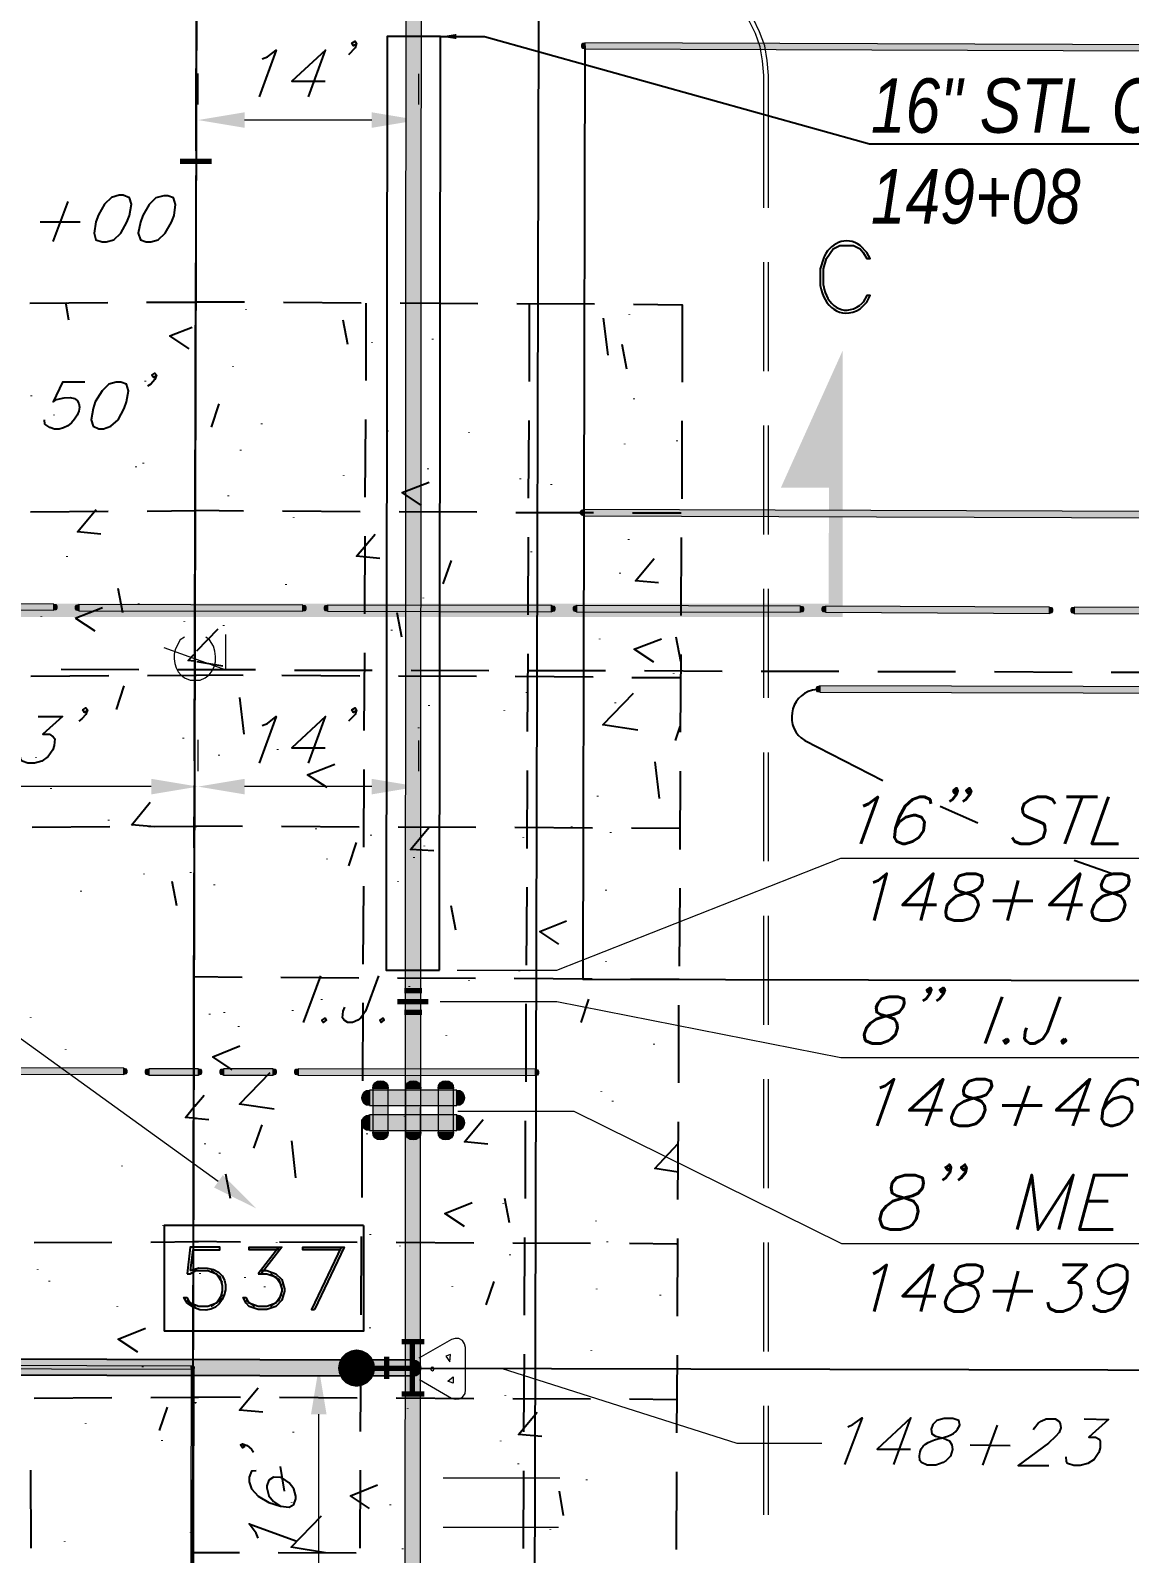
# Model space of a CAD drawing. Header units: feet. Extents: x 25 to 852, y 24 to 570.
# Drawn here: x 244.5 to 315.2, y 263.9 to 361.8 of the extents above; entities that cross this region are included whole.
import ezdxf
from ezdxf import colors
from ezdxf.entities.mleader import LeaderData, LeaderLine
from ezdxf.math import Vec2, Vec3

# ---------------------------------------------------------------- set-up
doc = ezdxf.new("R2010")
doc.units = ezdxf.units.FT
doc.header["$MEASUREMENT"] = 0
doc.layers.add('PDF_Geometry', color=7, linetype='Continuous')
doc.layers.add('PDF_Solid Fills', color=7, linetype='Continuous')
doc.styles.get("Standard").update_dxf_attribs({"font": 'simplex.shx'})

msp = doc.modelspace()

# ---------------------------------------------------------------- hatches: boundary and pattern name
at = {"transparency": 33554559}
msp.add_hatch(color=5, dxfattribs=at).paths.add_polyline_path([(269.067, 212.333), (269.567, 212.333), (269.667, 372.833), (268.667, 372.833), (268.567, 212.333)])
h = msp.add_hatch(color=6)
h.dxf.hatch_style = 1
h.paths.add_polyline_path([(102.067, 275.667), (269.1, 275.3), (269.1, 276.3), (102.067, 276.667)])
h = msp.add_hatch(color=6)
h.dxf.hatch_style = 1
h.paths.add_polyline_path([(269.1, 276.3), (269.3, 276.267), (269.467, 276.167), (269.567, 276), (269.6, 275.8), (269.567, 275.6), (269.467, 275.433), (269.3, 275.333), (269.1, 275.3), (269.1, 275.8)])
at = {"layer": 'PDF_Solid Fills', "transparency": 33554559}
for color, points in [(256, [(280.167, 360.567), (280.033, 360.6), (279.967, 360.7), (279.967, 360.833), (280.033, 360.933), (280.167, 360.967), (280.167, 360.767)]), (256, [(280.1, 330.567), (279.967, 330.6), (279.9, 330.7), (279.9, 330.833), (279.967, 330.933), (280.1, 330.967), (280.1, 330.767)]), (256, [(231.633, 324.733), (231.633, 324.533), (246.033, 324.5), (246.033, 324.9), (231.633, 324.933)]), (256, [(246.033, 324.9), (246.167, 324.867), (246.233, 324.767), (246.233, 324.633), (246.167, 324.533), (246.033, 324.5), (246.033, 324.7)]), (256, [(247.633, 324.467), (247.5, 324.5), (247.433, 324.6), (247.433, 324.733), (247.5, 324.833), (247.633, 324.867), (247.633, 324.667)]), (256, [(247.633, 324.667), (247.633, 324.467), (262.033, 324.433), (262.033, 324.833), (247.633, 324.867)]), (256, [(262.033, 324.833), (262.167, 324.8), (262.233, 324.7), (262.233, 324.567), (262.167, 324.467), (262.033, 324.433), (262.033, 324.633)]), (256, [(263.633, 324.433), (263.5, 324.467), (263.433, 324.567), (263.433, 324.7), (263.5, 324.8), (263.633, 324.833), (263.633, 324.633)]), (256, [(263.633, 324.633), (263.633, 324.433), (278.033, 324.4), (278.033, 324.8), (263.633, 324.833)]), (256, [(278.033, 324.8), (278.167, 324.767), (278.233, 324.667), (278.233, 324.533), (278.167, 324.433), (278.033, 324.4), (278.033, 324.6)]), (256, [(279.633, 324.4), (279.5, 324.433), (279.433, 324.533), (279.433, 324.667), (279.5, 324.767), (279.633, 324.8), (279.633, 324.6)]), (256, [(279.633, 324.6), (279.633, 324.4), (294.033, 324.367), (294.033, 324.767), (279.633, 324.8)]), (256, [(294.033, 324.767), (294.167, 324.733), (294.233, 324.633), (294.233, 324.5), (294.167, 324.4), (294.033, 324.367), (294.033, 324.567)]), (256, [(295.633, 324.367), (295.5, 324.4), (295.433, 324.5), (295.433, 324.633), (295.5, 324.733), (295.633, 324.767), (295.633, 324.567)]), (256, [(295.633, 324.567), (295.633, 324.367), (310.033, 324.3), (310.033, 324.7), (295.633, 324.767)]), (256, [(310.033, 324.7), (310.167, 324.667), (310.233, 324.567), (310.233, 324.433), (310.167, 324.333), (310.033, 324.3), (310.033, 324.5)]), (256, [(311.633, 324.3), (311.5, 324.333), (311.433, 324.433), (311.433, 324.567), (311.5, 324.667), (311.633, 324.7), (311.633, 324.5)]), (256, [(311.633, 324.5), (311.633, 324.3), (326.033, 324.267), (326.033, 324.667), (311.633, 324.7)]), (256, [(295.267, 319.233), (295.133, 319.267), (295.067, 319.367), (295.067, 319.5), (295.133, 319.6), (295.267, 319.633), (295.267, 319.433)]), (256, [(222.533, 294.9), (222.533, 294.7), (250.533, 294.667), (250.533, 295.067), (222.533, 295.1)]), (256, [(250.533, 295.067), (250.667, 295.033), (250.733, 294.933), (250.733, 294.8), (250.667, 294.7), (250.533, 294.667), (250.533, 294.867)]), (256, [(252.133, 294.633), (252, 294.667), (251.933, 294.767), (251.933, 294.9), (252, 295), (252.133, 295.033), (252.133, 294.833)]), (256, [(252.133, 294.833), (252.133, 294.633), (255.333, 294.633), (255.333, 295.033), (252.133, 295.033)]), (256, [(255.333, 295.033), (255.467, 295), (255.533, 294.9), (255.533, 294.767), (255.467, 294.667), (255.333, 294.633), (255.333, 294.833)]), (256, [(256.933, 294.633), (256.8, 294.667), (256.733, 294.767), (256.733, 294.9), (256.8, 295), (256.933, 295.033), (256.933, 294.833)]), (256, [(256.933, 294.833), (256.933, 294.633), (260.133, 294.633), (260.133, 295.033), (256.933, 295.033)]), (256, [(260.133, 295.033), (260.267, 295), (260.333, 294.9), (260.333, 294.767), (260.267, 294.667), (260.133, 294.633), (260.133, 294.833)]), (256, [(261.733, 294.633), (261.6, 294.667), (261.533, 294.767), (261.533, 294.9), (261.6, 295), (261.733, 295.033), (261.733, 294.833)]), (256, [(261.733, 294.833), (261.733, 294.633), (277, 294.6), (277, 295), (261.733, 295.033)]), (256, [(277, 295), (277.133, 294.967), (277.2, 294.867), (277.2, 294.733), (277.133, 294.633), (277, 294.6), (277, 294.8)]), (5, [(266.333, 292.667), (266.133, 292.7), (265.967, 292.8), (265.867, 292.967), (265.833, 293.167), (265.867, 293.367), (265.967, 293.533), (266.133, 293.633), (266.333, 293.667), (266.333, 293.167)]), (5, [(271.933, 293.167), (271.933, 293.667), (266.333, 293.667), (266.333, 292.667), (271.933, 292.667)]), (5, [(266.533, 293.767), (266.567, 293.967), (266.667, 294.133), (266.833, 294.233), (267.033, 294.267), (267.233, 294.233), (267.4, 294.133), (267.5, 293.967), (267.533, 293.767), (267.033, 293.767)]), (5, [(267.033, 290.967), (267.533, 290.967), (267.533, 293.767), (266.533, 293.767), (266.533, 290.967)]), (5, [(268.633, 293.767), (268.667, 293.967), (268.767, 294.133), (268.933, 294.233), (269.133, 294.267), (269.333, 294.233), (269.5, 294.133), (269.6, 293.967), (269.633, 293.767), (269.133, 293.767)]), (5, [(269.133, 290.967), (269.633, 290.967), (269.633, 293.767), (268.633, 293.767), (268.633, 290.967)]), (5, [(270.733, 293.767), (270.767, 293.967), (270.867, 294.133), (271.033, 294.233), (271.233, 294.267), (271.433, 294.233), (271.6, 294.133), (271.7, 293.967), (271.733, 293.767), (271.233, 293.767)]), (5, [(271.233, 290.967), (271.733, 290.967), (271.733, 293.767), (270.733, 293.767), (270.733, 290.967)]), (5, [(271.933, 293.667), (272.133, 293.633), (272.3, 293.533), (272.4, 293.367), (272.433, 293.167), (272.4, 292.967), (272.3, 292.8), (272.133, 292.7), (271.933, 292.667), (271.933, 293.167)]), (5, [(266.333, 291.067), (266.133, 291.1), (265.967, 291.2), (265.867, 291.367), (265.833, 291.567), (265.867, 291.767), (265.967, 291.933), (266.133, 292.033), (266.333, 292.067), (266.333, 291.567)]), (5, [(271.933, 291.567), (271.933, 292.067), (266.333, 292.067), (266.333, 291.067), (271.933, 291.067)]), (5, [(271.933, 292.067), (272.133, 292.033), (272.3, 291.933), (272.4, 291.767), (272.433, 291.567), (272.4, 291.367), (272.3, 291.2), (272.133, 291.1), (271.933, 291.067), (271.933, 291.567)]), (5, [(267.533, 290.967), (267.5, 290.767), (267.4, 290.6), (267.233, 290.5), (267.033, 290.467), (266.833, 290.5), (266.667, 290.6), (266.567, 290.767), (266.533, 290.967), (267.033, 290.967)]), (5, [(269.633, 290.967), (269.6, 290.767), (269.5, 290.6), (269.333, 290.5), (269.133, 290.467), (268.933, 290.5), (268.767, 290.6), (268.667, 290.767), (268.633, 290.967), (269.133, 290.967)]), (5, [(271.733, 290.967), (271.7, 290.767), (271.6, 290.6), (271.433, 290.5), (271.233, 290.467), (271.033, 290.5), (270.867, 290.6), (270.767, 290.767), (270.733, 290.967), (271.233, 290.967)]), (256, [(254.967, 275.833), (254.967, 275.933), (227.667, 276), (227.667, 275.8), (254.967, 275.733)]), (5, [(254.9, 245.6), (255, 245.6), (255.067, 275.833), (254.867, 275.833), (254.8, 245.6)]), (256, [(254.867, 275.833), (254.933, 275.933), (255.033, 275.933), (255.067, 275.833), (254.967, 275.833)]), (256, [(254.967, 275.733), (254.867, 275.8), (254.867, 275.9), (254.967, 275.933), (254.967, 275.833)]), (256, [(254.967, 275.933), (255.067, 275.867), (255.067, 275.767), (254.967, 275.733), (254.967, 275.833)])]:
    msp.add_hatch(color=color, dxfattribs=at).paths.add_polyline_path(points)

# ---------------------------------------------------------------- linework, layer by layer
at = {"color": 4, "flags": 128}
msp.add_lwpolyline([(255.423, 448.141), (254.6, 130.867)], dxfattribs=at)
at = {"color": 1, "flags": 128}
msp.add_lwpolyline([(277.4, 446.833), (276.633, 142.3)], dxfattribs=at)
at = {"color": 5, "lineweight": 0}
msp.add_lwpolyline([(269.067, 212.333), (269.567, 212.333), (269.667, 372.833), (268.667, 372.833), (268.567, 212.333)], close=True, dxfattribs=at)
at = {"color": 6, "flags": 128}
msp.add_lwpolyline([(102.067, 275.667), (269.1, 275.3), (269.1, 276.3), (102.067, 276.667)], close=True, dxfattribs=at)
at = {"color": 6}
msp.add_lwpolyline([(269.1, 276.3), (269.3, 276.267), (269.467, 276.167), (269.567, 276), (269.6, 275.8), (269.567, 275.6), (269.467, 275.433), (269.3, 275.333), (269.1, 275.3)], dxfattribs=at)
at = {"color": 6, "flags": 128}
msp.add_lwpolyline([(269.1, 275.8), (599.9, 275)], dxfattribs=at)
at = {"layer": 'PDF_Geometry', "lineweight": 15}
for points in [[(255.167, 354.033), (255.233, 385.867)], [(291.667, 350.367), (291.667, 358.867), (291.6, 359.8), (291.433, 360.7), (291.133, 361.567), (290.733, 362.367), (290.7, 362.433)], [(291.967, 350.367), (291.967, 358.867), (291.9, 359.833), (291.733, 360.767), (291.4, 361.667), (291, 362.533), (290.9, 362.667)], [(255.3, 359), (255.3, 357)], [(269.467, 358.967), (269.467, 357)], [(266.467, 356), (258.3, 356)], [(255.167, 348.433), (255.167, 352.433)], [(255.067, 314.833), (255.133, 346.833)], [(291.667, 339.867), (291.667, 346.867)], [(291.967, 339.867), (291.967, 346.867)], [(291.667, 329.367), (291.667, 336.367)], [(291.967, 329.367), (291.967, 336.367)], [(291.667, 318.867), (291.667, 325.867)], [(291.967, 318.867), (291.967, 325.867)], [(253.1, 322.1), (257.1, 320.667), (257.1, 322.933)], [(254.433, 322.767), (254.167, 322.6), (253.933, 322.2)], [(256.3, 322.2), (256.033, 322.6), (255.8, 322.767)], [(254.433, 320.167), (254.8, 320), (255.433, 320)], [(255.3, 316.167), (255.3, 314.167)], [(255.3, 316.133), (255.3, 314.167)], [(269.467, 316.133), (269.467, 314.167)], [(291.667, 308.367), (291.667, 315.367)], [(291.967, 308.367), (291.967, 315.367)], [(255.033, 309.233), (255.067, 313.233)], [(252.3, 313.167), (235.3, 313.167)], [(266.467, 313.167), (258.3, 313.167)], [(256.6, 287.8), (228.233, 308.267), (181.633, 308.467)], [(271.967, 301.367), (278.367, 301.367), (296.633, 308.567), (351.833, 308.567)], [(254.967, 275.833), (255.033, 307.633)], [(291.667, 297.867), (291.667, 304.867)], [(291.967, 297.867), (291.967, 304.867)], [(270.867, 299.367), (278.367, 299.367), (296.633, 295.767), (359.267, 295.767)], [(291.667, 287.367), (291.667, 294.367)], [(291.967, 287.367), (291.967, 294.367)], [(272, 292.3), (279.467, 292.3), (296.667, 283.8), (342.5, 283.8)], [(291.667, 276.867), (291.667, 283.867)], [(291.967, 276.867), (291.967, 283.867)], [(272.5, 274.4), (272.5, 277.133), (272.433, 277.367), (272.3, 277.567), (272.067, 277.7), (271.833, 277.7), (271.6, 277.633), (269.5, 276.433)], [(269.533, 275.067), (271.6, 273.867), (271.833, 273.8), (272.1, 273.833), (272.3, 273.933), (272.467, 274.167), (272.5, 274.4)], [(273.467, 275.8), (274.867, 275.8)], [(274.8, 275.8), (289.933, 270.967), (295.4, 270.967)], [(291.667, 266.367), (291.667, 273.367)], [(291.967, 266.367), (291.967, 273.367)], [(263.067, 262.833), (263.067, 272.833)], [(278.567, 268.733), (271.067, 268.733)], [(278.467, 265.567), (271.067, 265.567)]]:
    msp.add_lwpolyline(points, dxfattribs=at)
at = {"layer": 'PDF_Geometry', "lineweight": 25}
for points in [[(270.833, 301.367), (270.9, 361.367), (267.467, 361.367), (267.4, 301.367)], [(250.233, 351.167), (249.733, 351.033), (249.3, 350.6), (248.9, 349.9), (248.733, 349.467), (248.633, 348.733), (248.733, 348.3), (249.133, 348.167), (249.4, 348.167), (249.9, 348.3), (250.333, 348.733), (250.733, 349.433), (250.9, 349.867), (251.033, 350.6), (250.9, 351), (250.5, 351.167)], [(253.1, 351.133), (252.6, 351), (252.167, 350.567), (251.767, 349.867), (251.6, 349.433), (251.467, 348.733), (251.6, 348.3), (251.967, 348.167), (252.267, 348.167), (252.733, 348.3), (253.2, 348.733), (253.6, 349.433), (253.767, 349.867), (253.867, 350.567), (253.733, 351), (253.367, 351.133)], [(250.033, 339.167), (249.567, 339.033), (249.133, 338.6), (248.7, 337.9), (248.567, 337.467), (248.433, 336.733), (248.567, 336.333), (248.933, 336.167), (249.233, 336.167), (249.7, 336.333), (250.167, 336.733), (250.567, 337.467), (250.7, 337.9), (250.833, 338.6), (250.7, 339.033), (250.333, 339.167)], [(263.467, 298.3), (263.267, 298.167), (263.367, 298), (263.567, 298.167)], [(267.2, 298.3), (267, 298.167), (267.067, 298), (267.267, 298.167)], [(255.133, 273.6), (255.133, 273.567)]]:
    msp.add_lwpolyline(points, close=True, dxfattribs=at)
for points in [[(259.433, 359.933), (259.767, 360.067), (260.333, 360.5), (259.233, 357.5)], [(262.4, 357.5), (263.5, 360.5), (261.333, 358.5), (263.467, 358.5)], [(265.5, 360.933), (265.3, 360.767), (265.2, 360.933), (265.4, 361.067), (265.5, 360.933), (265.4, 360.633), (264.967, 360.2)], [(280.167, 360.767), (280.033, 300.8), (335.1, 300.667)], [(246.933, 350.767), (245.967, 348.2)], [(245.167, 349.467), (247.733, 349.467)], [(295.5, 345.367), (295.5, 346.433), (295.7, 347.1), (296.133, 347.733), (296.567, 347.933), (297.433, 347.933), (297.867, 347.733), (298.067, 347.5), (298.3, 347.1), (298.5, 347.1), (298.3, 347.5), (297.867, 347.933)], [(295.5, 347.1), (295.3, 346.433), (295.3, 345.367)], [(297.867, 343.867), (298.3, 344.3), (298.5, 344.733), (298.3, 344.733), (298.067, 344.3), (297.867, 344.1)], [(244.5, 344.233), (249.5, 344.267)], [(247, 343.133), (246.8, 344.267)], [(252, 344.3), (255.133, 344.3)], [(258.3, 344.3), (255.133, 344.3)], [(258.4, 343.8), (258.4, 343.833)], [(265.8, 344.233), (260.8, 344.267)], [(266.1, 344.233), (266.1, 339.267)], [(273.3, 344.2), (268.3, 344.233)], [(280.8, 344.167), (275.8, 344.2)], [(276.6, 344.2), (276.6, 339.2)], [(283.3, 344.167), (286.433, 344.133), (286.433, 339.167)], [(254.733, 341.3), (253.5, 342.133), (254.933, 342.7)], [(264.933, 341.567), (264.633, 343.133)], [(281.667, 340.9), (281.367, 343.267)], [(283.033, 343.5), (283.033, 343.533)], [(266.5, 341.7), (266.5, 341.733)], [(270.4, 341.9), (270.4, 341.933)], [(282.867, 340), (282.567, 341.567)], [(252.633, 339.6), (252.433, 339.467), (252.333, 339.6), (252.533, 339.733), (252.633, 339.6), (252.533, 339.333), (252.267, 339.033), (252.067, 338.9)], [(257.567, 340.133), (257.567, 340.167)], [(248.033, 339.167), (246.6, 339.167), (246, 337.9), (246.2, 338.033)], [(251.933, 339.2), (251.933, 339.233)], [(244.6, 338.267), (244.6, 338.3)], [(256.167, 336.267), (256.667, 337.767)], [(283.333, 338.067), (283.333, 338.1)], [(245.467, 336.467), (245.433, 336.733)], [(246.067, 337.033), (246.067, 337.067)], [(266.067, 336.767), (266.033, 331.767)], [(276.567, 336.7), (276.533, 331.7)], [(259.4, 336.467), (259.4, 336.5)], [(267.533, 336), (267.533, 336.033)], [(272.733, 335.9), (272.733, 335.933)], [(286.4, 336.667), (286.4, 331.667)], [(258.067, 334.767), (258.067, 334.8)], [(282.733, 335.167), (282.733, 335.2)], [(286.1, 335.367), (286.1, 335.4)], [(251.8, 333.933), (251.8, 333.967)], [(251.333, 333.7), (251.333, 333.733)], [(264.667, 333.133), (264.667, 333.167)], [(270.1, 333.567), (270.1, 333.6)], [(276.033, 332.933), (276.033, 332.967)], [(257.267, 331.833), (257.267, 331.867)], [(269.667, 331.233), (268.433, 332.067), (270.167, 332.733)], [(278.033, 332.567), (278.033, 332.6)], [(244.533, 330.833), (249.533, 330.867)], [(249.067, 329.4), (247.567, 329.533), (248.767, 330.967)], [(252.033, 330.867), (255.167, 330.9)], [(258.233, 330.867), (255.1, 330.9)], [(265.733, 330.833), (260.733, 330.867)], [(273.233, 330.8), (268.233, 330.833)], [(261.467, 330.433), (261.467, 330.467)], [(280.733, 330.767), (275.733, 330.767)], [(286.367, 330.733), (283.233, 330.733)], [(267, 327.833), (265.5, 327.967), (266.7, 329.4)], [(266.033, 329.267), (266, 324.267)], [(276.533, 329.2), (276.5, 324.2)], [(283, 329.033), (283, 329.067)], [(286.367, 329.167), (286.333, 324.167)], [(246.9, 327.933), (246.9, 327.967)], [(276.733, 328.233), (276.733, 328.267)], [(271.067, 326.2), (271.6, 327.7)], [(284.9, 326.267), (283.433, 326.4), (284.633, 327.833)], [(260.967, 326.133), (260.967, 326.167)], [(282.433, 326.867), (282.433, 326.9)], [(250.467, 324.333), (250.167, 325.9)], [(269.8, 325.267), (269.8, 325.3)], [(245.233, 324.067), (245.233, 324.1)], [(247.4, 324), (249.167, 324.667)], [(247.433, 324), (248.667, 323.167)], [(251.5, 324.9), (251.5, 324.933)], [(268.4, 322.767), (268.1, 324.333)], [(254.433, 323.767), (254.433, 323.8)], [(255.233, 321.9), (256.6, 323.3)], [(256.967, 323.5), (256.967, 323.533)], [(267.767, 323.2), (267.767, 323.233)], [(281.133, 322.633), (281.133, 322.667)], [(284.6, 321.167), (283.333, 322), (285.1, 322.667)], [(286.333, 321.2), (286.033, 322.767)], [(255.033, 321.233), (254.667, 321.267), (255.033, 321.667)], [(255.233, 321.2), (256.9, 320.933)], [(266, 321.767), (265.967, 316.767)], [(276.5, 321.7), (276.467, 316.7)], [(286.333, 321.667), (286.3, 316.667)], [(244.567, 320.267), (249.567, 320.3)], [(251.5, 320.667), (246.5, 320.7)], [(252.067, 320.3), (255.2, 320.333)], [(259, 320.667), (254, 320.667)], [(258.2, 320.3), (255.067, 320.333)], [(265.7, 320.267), (260.7, 320.3)], [(266.5, 320.633), (261.5, 320.633)], [(273.2, 320.233), (268.2, 320.267)], [(274, 320.6), (269, 320.633)], [(280.7, 320.2), (275.7, 320.233)], [(281.5, 320.6), (276.5, 320.6)], [(286.333, 320.167), (283.2, 320.167)], [(289, 320.567), (284, 320.6)], [(285.9, 320.433), (285.9, 320.467)], [(296.5, 320.567), (291.5, 320.567)], [(304, 320.533), (299, 320.533)], [(311.5, 320.5), (306.5, 320.533)], [(319, 320.5), (314, 320.5)], [(250.067, 318.133), (250.567, 319.633)], [(276.433, 319.2), (276.433, 319.233)], [(283.567, 316.8), (281.333, 317.133), (283.3, 319.167)], [(295.267, 319.433), (294.8, 319.367)], [(248.2, 318.1), (248, 317.933), (247.9, 318.1), (248.1, 318.233), (248.2, 318.1), (248.1, 317.8), (247.833, 317.533), (247.633, 317.367)], [(258.267, 316.533), (258, 318.9)], [(265.5, 318.1), (265.3, 317.933), (265.2, 318.1), (265.4, 318.233), (265.5, 318.1), (265.4, 317.8), (264.967, 317.367)], [(270.167, 318.367), (270.167, 318.4)], [(282.133, 318.533), (282.133, 318.567)], [(245.033, 317.667), (246.6, 317.667), (245.333, 316.533), (245.767, 316.533), (246, 316.367), (246.1, 316.233), (246.067, 315.8), (245.967, 315.533), (245.667, 315.1), (245.267, 314.8), (244.8, 314.667), (244.367, 314.667), (244, 314.8), (243.9, 314.933), (243.867, 315.233)], [(259.433, 317.1), (259.767, 317.233), (260.333, 317.667), (259.233, 314.667)], [(262.4, 314.667), (263.5, 317.667), (261.333, 315.667), (263.467, 315.667)], [(275, 318.033), (275, 318.067)], [(254.367, 316.267), (254.367, 316.3)], [(269.5, 316.933), (269.5, 316.967)], [(286, 316.133), (286.3, 317.033)], [(256.667, 315.167), (256.667, 315.2)], [(260.433, 315.533), (260.433, 315.567)], [(294.3, 316.133), (299.333, 313.567)], [(244.9, 315.033), (244.9, 315.067)], [(263.6, 313.1), (262.333, 313.933), (264.1, 314.6)], [(265.967, 314.267), (265.933, 309.267)], [(276.467, 314.2), (276.433, 309.2)], [(284.967, 312.4), (284.7, 314.767)], [(286.3, 314.167), (286.267, 309.133)], [(245.867, 313.033), (245.867, 313.067)], [(281, 312.533), (281, 312.567)], [(251.033, 310.7), (252.233, 312.167)], [(303, 311.9), (305.433, 310.833)], [(244.633, 310.567), (249.633, 310.6)], [(249.567, 311), (249.567, 311.033)], [(251.033, 310.733), (252.533, 310.6)], [(252.133, 310.6), (255.233, 310.633)], [(258.167, 310.6), (255.067, 310.633)], [(265.667, 310.567), (260.667, 310.6)], [(262.9, 310.433), (262.9, 310.467)], [(273.167, 310.533), (268.167, 310.567)], [(270.467, 309.033), (268.967, 309.133), (270.167, 310.567)], [(280.667, 310.5), (275.667, 310.533)], [(279.333, 310.567), (279.333, 310.6)], [(286.267, 310.467), (283.167, 310.5)], [(265, 308.067), (265.5, 309.567)], [(266.433, 310.033), (266.433, 310.067)], [(269.867, 309.333), (269.867, 309.367)], [(276.233, 309.867), (276.233, 309.9)], [(281.833, 310.2), (281.833, 310.233)], [(263.6, 308.5), (263.6, 308.533)], [(269.2, 308.6), (269.2, 308.633)], [(311.633, 308.433), (314, 307.6)], [(251.833, 307.533), (251.833, 307.567)], [(254.833, 307.633), (254.833, 307.667)], [(247.8, 306.433), (247.8, 306.467)], [(253.933, 305.5), (253.633, 307.067)], [(256.367, 306.833), (256.367, 306.867)], [(265.933, 306.767), (265.9, 301.767)], [(268.167, 307.067), (268.167, 307.1)], [(276.433, 306.7), (276.4, 301.7)], [(281.533, 306.5), (281.533, 306.533)], [(286.267, 306.633), (286.233, 301.633)], [(271.867, 303.933), (271.567, 305.5)], [(278.5, 303.033), (277.267, 303.867), (279, 304.533)], [(281.533, 301.9), (281.533, 301.933)], [(258.133, 300.9), (255.033, 300.933)], [(265.633, 300.867), (260.633, 300.9)], [(263.167, 301), (262.067, 298)], [(266.9, 301), (266.067, 298.733), (265.767, 298.3), (265.567, 298.167), (265.233, 298), (264.933, 298), (264.7, 298.167), (264.6, 298.3), (264.633, 298.733), (264.733, 299)], [(273.133, 300.833), (268.133, 300.867)], [(272.733, 300.7), (272.733, 300.733)], [(280.633, 300.8), (275.633, 300.833)], [(275.967, 301.3), (275.967, 301.333)], [(286.233, 300.767), (283.133, 300.8)], [(263.267, 299.467), (263.267, 299.5)], [(279.933, 298), (280.433, 299.5)], [(256.067, 298.533), (256.067, 298.567)], [(257, 298.633), (257, 298.667)], [(261.4, 298.767), (261.4, 298.8)], [(265.9, 299.267), (265.867, 294.267)], [(276.367, 299.2), (276.367, 294.2)], [(286.2, 299.133), (286.2, 294.133)], [(244.567, 298.3), (244.567, 298.333)], [(257.933, 297.733), (257.933, 297.767)], [(271.267, 297.167), (271.267, 297.2)], [(284.633, 296.6), (284.633, 296.633)], [(246.8, 296.267), (246.8, 296.3)], [(257.5, 294.967), (256.267, 295.8), (258, 296.5)], [(260.2, 292.433), (257.967, 292.767), (259.933, 294.8)], [(255.2, 291.833), (254.5, 291.9), (255.167, 292.733)], [(255.1, 292.633), (255.7, 293.333)], [(281.233, 293.567), (281.233, 293.6)], [(281.967, 292.933), (281.967, 292.967)], [(255.1, 291.867), (256, 291.767)], [(265.833, 291.767), (265.833, 286.767)], [(273.933, 290.2), (272.433, 290.333), (273.633, 291.767)], [(276.333, 291.7), (276.333, 286.7)], [(258.9, 289.933), (259.433, 291.433)], [(286.167, 291.633), (286.133, 286.633)], [(255.767, 290.2), (255.767, 290.233)], [(261.6, 288.033), (261.333, 290.4)], [(286.167, 288.4), (284.667, 288.633), (286.167, 290.233)], [(250.433, 288.767), (250.433, 288.8)], [(256.7, 289.6), (256.7, 289.633)], [(257.4, 286.7), (257.1, 288.267)], [(272.433, 284.9), (271.167, 285.733), (272.933, 286.433)], [(274.933, 286.367), (274.933, 286.4)], [(275.333, 285.133), (275.033, 286.7)], [(253.067, 284.933), (253.067, 284.967)], [(265.933, 284.967), (265.933, 278.167), (253.133, 278.167)], [(265.933, 284.967), (253.133, 284.967), (253.133, 278.167)], [(280.9, 285.233), (280.9, 285.267)], [(244.767, 283.867), (249.767, 283.9)], [(252.267, 283.9), (255.333, 283.933)], [(258.033, 283.9), (254.967, 283.933)], [(260.367, 283.867), (260.367, 283.9)], [(265.533, 283.867), (260.533, 283.9)], [(265.8, 284.267), (265.767, 279.233)], [(266.4, 284.367), (266.4, 284.4)], [(273.033, 283.833), (268.033, 283.867)], [(276.3, 284.2), (276.267, 279.2)], [(281.633, 283.9), (281.633, 283.933)], [(286.133, 284.133), (286.1, 279.133)], [(254.967, 283.4), (256.7, 283.4), (256.7, 283.567), (254.8, 283.567), (254.6, 281.867)], [(254.967, 283.4), (254.8, 282.067)], [(260.5, 283.4), (258.6, 283.4), (258.6, 283.567), (260.7, 283.567), (259.367, 281.867)], [(260.5, 283.567), (259.167, 281.867)], [(264.5, 283.4), (262.033, 283.4), (262.033, 283.567), (264.7, 283.567), (262.8, 279.567)], [(264.5, 283.567), (262.6, 279.567), (262.8, 279.567)], [(268.3, 283.633), (268.3, 283.667)], [(275.367, 283.067), (275.367, 283.1)], [(280.533, 283.8), (275.533, 283.833)], [(279.767, 283.8), (279.767, 283.833)], [(286.067, 283.767), (283.033, 283.8)], [(245, 282.133), (245, 282.167)], [(254.6, 281.867), (254.8, 281.867), (255.167, 282.067), (255.933, 282.067), (256.5, 281.867), (256.867, 281.3)], [(254.8, 282.067), (255.367, 282.233)], [(255.433, 281.867), (255.433, 281.9)], [(256.133, 282.067), (256.7, 281.667), (256.867, 281.1), (256.867, 280.733), (256.7, 280.167), (256.133, 279.767)], [(259.367, 282.067), (259.733, 282.067), (260.3, 281.867), (260.7, 281.5), (260.867, 280.9), (260.867, 280.733), (260.7, 280.167), (260.3, 279.767), (259.733, 279.567), (259.167, 279.567), (258.6, 279.767), (258.4, 279.967), (258.2, 280.333), (258.4, 280.333)], [(245.767, 281.367), (245.767, 281.4)], [(258.333, 281.6), (258.333, 281.633)], [(259.167, 281.867), (259.733, 281.867), (260.3, 281.667), (260.7, 281.1)], [(259.6, 281), (259.6, 281.033)], [(259.933, 281.867), (260.5, 281.5), (260.7, 280.9), (260.7, 280.733), (260.5, 280.167), (259.933, 279.767)], [(271.667, 281.033), (271.667, 281.067)], [(273.833, 279.867), (274.333, 281.367)], [(254.6, 279.967), (254.4, 280.333), (254.6, 280.333)], [(256.867, 280.533), (256.5, 279.967), (255.933, 279.767), (255.367, 279.767), (254.8, 279.967), (254.6, 280.333)], [(255.167, 279.767), (254.6, 280.167)], [(260.7, 280.533), (260.3, 279.967), (259.733, 279.767), (259.167, 279.767), (258.6, 279.967), (258.4, 280.333)], [(258.967, 279.767), (258.4, 280.167)], [(280.933, 280.867), (280.933, 280.9)], [(285.033, 280.467), (285.033, 280.5)], [(250.133, 279.733), (250.133, 279.767)], [(251.433, 276.833), (250.167, 277.667), (251.933, 278.367)], [(266.367, 278.367), (266.367, 278.4)], [(265.767, 276.733), (265.733, 271.733)], [(276.267, 276.7), (276.233, 271.7)], [(280.6, 276.9), (280.6, 276.933)], [(286.1, 276.633), (286.067, 271.633)], [(251.767, 275.867), (251.767, 275.9)], [(267.967, 275.3), (267.967, 275.333)], [(259.467, 272.967), (257.967, 273.1), (259.167, 274.533)], [(275.067, 274.033), (275.067, 274.067)], [(244.767, 273.867), (249.767, 273.9)], [(252.267, 273.9), (255.333, 273.933)], [(252.833, 271.8), (253.333, 273.3)], [(258.033, 273.9), (254.967, 273.933)], [(265.533, 273.867), (260.533, 273.9)], [(273.033, 273.833), (268.033, 273.867)], [(268.8, 273.2), (268.8, 273.233)], [(280.533, 273.8), (275.533, 273.833)], [(286.067, 273.767), (283.033, 273.8)], [(248.1, 272.233), (248.1, 272.267)], [(277.4, 271.4), (275.9, 271.533), (277.1, 272.967)], [(297.067, 272.033), (297.4, 272.167), (298, 272.6), (296.867, 269.6)], [(300.033, 269.6), (301.133, 272.6), (298.967, 270.6), (301.1, 270.6)], [(304.133, 271.867), (304.267, 272.133), (304.2, 272.433), (303.833, 272.567), (303.267, 272.567), (302.8, 272.433), (302.533, 272.167), (302.433, 271.867), (302.467, 271.567), (302.7, 271.433), (303.233, 271.3), (303.6, 271.133), (303.767, 270.867), (303.8, 270.567), (303.667, 270.133), (303.4, 269.867), (303.2, 269.733), (302.733, 269.567), (302.167, 269.567), (301.8, 269.733), (301.7, 269.867)], [(306.667, 272.133), (305.733, 269.567)], [(309, 271.833), (309.067, 271.967), (309.3, 272.267), (309.5, 272.4), (309.833, 272.533), (310.4, 272.533), (310.633, 272.4), (310.733, 272.233), (310.767, 271.967), (310.667, 271.667), (310.433, 271.4), (309.967, 270.967), (308.033, 269.533), (310, 269.533)], [(312.267, 272.533), (313.833, 272.5), (312.567, 271.367), (313, 271.367), (313.233, 271.233), (313.3, 271.1), (313.3, 270.667), (313.2, 270.367), (312.9, 269.933), (312.5, 269.667), (312, 269.533), (311.6, 269.533), (311.2, 269.667), (311.133, 269.8), (311.1, 270.1)], [(253, 271.133), (253, 271.167)], [(261.433, 271.667), (261.433, 271.7)], [(274.767, 271.1), (274.767, 271.133)], [(258.167, 270.933), (258.3, 270.767), (258.167, 270.667), (258.033, 270.867), (258.167, 270.933), (258.467, 270.833), (258.733, 270.6), (258.867, 270.4)], [(304.933, 270.867), (307.5, 270.833)], [(244.533, 269.233), (244.567, 264.233)], [(259.033, 269.2), (258.733, 269.167), (258.6, 268.8), (258.6, 268.5), (258.733, 268.033), (259.167, 267.567), (259.867, 267.167), (260.6, 266.933), (261.167, 266.867), (261.467, 267.033), (261.6, 267.4), (261.6, 267.567), (261.467, 268.033), (261.167, 268.433), (260.733, 268.733), (260.6, 268.767), (260.167, 268.8), (259.867, 268.6), (259.733, 268.233), (259.733, 268.1), (259.867, 267.6), (260.167, 267.233), (260.6, 266.933)], [(260.867, 267.9), (260.6, 269.467)], [(265.733, 269.233), (265.7, 264.233)], [(275.9, 269.633), (275.9, 269.667)], [(276.233, 269.2), (276.2, 264.2)], [(266.333, 266.767), (265.1, 267.6), (266.833, 268.3)], [(280.3, 268.6), (280.3, 268.633)], [(286.067, 269.133), (286.033, 264.133)], [(278.8, 266.333), (278.533, 267.9)], [(263.5, 263.933), (261.3, 264.3), (263.233, 266.3)], [(261.333, 267.133), (261.333, 267.167)], [(267.667, 267), (267.667, 267.033)], [(254.833, 265.233), (254.833, 265.267)], [(259.167, 264.867), (259.033, 265.2), (258.6, 265.8), (261.6, 264.7)], [(277.967, 265.4), (277.967, 265.433)], [(246.733, 264.633), (246.733, 264.667)], [(257.967, 263.933), (254.933, 263.933)], [(265.467, 263.9), (260.467, 263.933)], [(268.467, 264.167), (268.467, 264.2)]]:
    msp.add_lwpolyline(points, dxfattribs=at)
at = {"layer": 'PDF_Geometry', "lineweight": 0}
for points in [[(280.167, 360.567), (280.033, 360.6), (279.967, 360.7), (279.967, 360.833), (280.033, 360.933), (280.167, 360.967)], [(280.1, 330.567), (279.967, 330.6), (279.9, 330.7), (279.9, 330.833), (279.967, 330.933), (280.1, 330.967)], [(246.033, 324.9), (246.167, 324.867), (246.233, 324.767), (246.233, 324.633), (246.167, 324.533), (246.033, 324.5)], [(247.633, 324.467), (247.5, 324.5), (247.433, 324.6), (247.433, 324.733), (247.5, 324.833), (247.633, 324.867)], [(262.033, 324.833), (262.167, 324.8), (262.233, 324.7), (262.233, 324.567), (262.167, 324.467), (262.033, 324.433)], [(263.633, 324.433), (263.5, 324.467), (263.433, 324.567), (263.433, 324.7), (263.5, 324.8), (263.633, 324.833)], [(278.033, 324.8), (278.167, 324.767), (278.233, 324.667), (278.233, 324.533), (278.167, 324.433), (278.033, 324.4)], [(279.633, 324.4), (279.5, 324.433), (279.433, 324.533), (279.433, 324.667), (279.5, 324.767), (279.633, 324.8)], [(294.033, 324.767), (294.167, 324.733), (294.233, 324.633), (294.233, 324.5), (294.167, 324.4), (294.033, 324.367)], [(295.633, 324.367), (295.5, 324.4), (295.433, 324.5), (295.433, 324.633), (295.5, 324.733), (295.633, 324.767)], [(310.033, 324.7), (310.167, 324.667), (310.233, 324.567), (310.233, 324.433), (310.167, 324.333), (310.033, 324.3)], [(311.633, 324.3), (311.5, 324.333), (311.433, 324.433), (311.433, 324.567), (311.5, 324.667), (311.633, 324.7)], [(295.267, 319.233), (295.133, 319.267), (295.067, 319.367), (295.067, 319.5), (295.133, 319.6), (295.267, 319.633)], [(250.533, 295.067), (250.667, 295.033), (250.733, 294.933), (250.733, 294.8), (250.667, 294.7), (250.533, 294.667)], [(252.133, 294.633), (252, 294.667), (251.933, 294.767), (251.933, 294.9), (252, 295), (252.133, 295.033)], [(255.333, 295.033), (255.467, 295), (255.533, 294.9), (255.533, 294.767), (255.467, 294.667), (255.333, 294.633)], [(256.933, 294.633), (256.8, 294.667), (256.733, 294.767), (256.733, 294.9), (256.8, 295), (256.933, 295.033)], [(260.133, 295.033), (260.267, 295), (260.333, 294.9), (260.333, 294.767), (260.267, 294.667), (260.133, 294.633)], [(261.733, 294.633), (261.6, 294.667), (261.533, 294.767), (261.533, 294.9), (261.6, 295), (261.733, 295.033)], [(277, 295), (277.133, 294.967), (277.2, 294.867), (277.2, 294.733), (277.133, 294.633), (277, 294.6)], [(254.867, 275.833), (254.933, 275.933), (255.033, 275.933), (255.067, 275.833)], [(254.967, 275.733), (254.867, 275.8), (254.867, 275.9), (254.967, 275.933)], [(254.967, 275.933), (255.067, 275.867), (255.067, 275.767), (254.967, 275.733)]]:
    msp.add_lwpolyline(points, dxfattribs=at)
for points in [[(280.167, 360.767), (280.167, 360.567), (599.9, 359.467), (599.9, 359.867), (280.167, 360.967)], [(280.1, 330.767), (280.1, 330.567), (599.9, 329.467), (599.9, 329.867), (280.1, 330.967)], [(231.633, 324.733), (231.633, 324.533), (246.033, 324.5), (246.033, 324.9), (231.633, 324.933)], [(247.633, 324.667), (247.633, 324.467), (262.033, 324.433), (262.033, 324.833), (247.633, 324.867)], [(263.633, 324.633), (263.633, 324.433), (278.033, 324.4), (278.033, 324.8), (263.633, 324.833)], [(279.633, 324.6), (279.633, 324.4), (294.033, 324.367), (294.033, 324.767), (279.633, 324.8)], [(295.633, 324.567), (295.633, 324.367), (310.033, 324.3), (310.033, 324.7), (295.633, 324.767)], [(311.633, 324.5), (311.633, 324.3), (326.033, 324.267), (326.033, 324.667), (311.633, 324.7)], [(599.9, 318.667), (599.9, 318.867), (295.267, 319.633), (295.267, 319.233), (599.9, 318.467)], [(222.533, 294.9), (222.533, 294.7), (250.533, 294.667), (250.533, 295.067), (222.533, 295.1)], [(252.133, 294.833), (252.133, 294.633), (255.333, 294.633), (255.333, 295.033), (252.133, 295.033)], [(256.933, 294.833), (256.933, 294.633), (260.133, 294.633), (260.133, 295.033), (256.933, 295.033)], [(261.733, 294.833), (261.733, 294.633), (277, 294.6), (277, 295), (261.733, 295.033)], [(254.967, 275.833), (254.967, 275.933), (227.667, 276), (227.667, 275.8), (254.967, 275.733)], [(254.9, 245.6), (255, 245.6), (255.067, 275.833), (254.867, 275.833), (254.8, 245.6)]]:
    msp.add_lwpolyline(points, close=True, dxfattribs=at)
at = {"layer": 'PDF_Geometry', "lineweight": 70}
for points in [[(256.167, 353.333), (254.167, 353.333)], [(266.1, 275.8), (269.1, 275.8)]]:
    msp.add_lwpolyline(points, dxfattribs=at)
at = {"layer": 'PDF_Geometry', "lineweight": 40}
for points in [[(298.067, 311.9), (298.4, 312.067), (299, 312.5), (297.9, 309.5)], [(302.4, 312.067), (302.367, 312.333), (302, 312.5), (301.7, 312.5), (301.233, 312.333), (300.767, 311.9), (300.367, 311.2), (300.133, 310.5), (300.067, 309.9), (300.233, 309.633), (300.6, 309.5), (300.767, 309.5), (301.233, 309.633), (301.633, 309.9), (301.933, 310.333), (301.967, 310.5), (302, 310.9), (301.8, 311.2), (301.433, 311.333), (301.3, 311.333), (300.8, 311.2), (300.4, 310.9), (300.133, 310.5)], [(304.133, 312.9), (303.933, 312.767), (303.867, 312.9), (304.067, 313.067), (304.133, 312.9), (304.033, 312.633), (303.8, 312.333), (303.6, 312.2)], [(305, 312.9), (304.8, 312.767), (304.7, 312.9), (304.9, 313.067), (305, 312.9), (304.9, 312.633), (304.667, 312.333), (304.467, 312.2)], [(310.4, 312.067), (310.233, 312.333), (309.833, 312.5), (309.267, 312.5), (308.8, 312.333), (308.4, 312.067), (308.3, 311.767), (308.333, 311.5), (308.433, 311.333), (308.667, 311.2), (309.4, 310.9), (309.667, 310.767), (309.733, 310.633), (309.767, 310.333), (309.633, 309.9), (309.233, 309.633), (308.767, 309.5), (308.167, 309.5), (307.8, 309.633), (307.633, 309.9)], [(312.133, 312.5), (311.033, 309.5)], [(311.133, 312.5), (313.133, 312.5)], [(313.833, 312.5), (312.767, 309.5), (314.467, 309.5)], [(298.7, 307), (299.033, 307.133), (299.567, 307.567), (298.767, 304.567)], [(301.767, 304.567), (302.567, 307.567), (300.6, 305.567), (302.767, 305.567)], [(311.2, 304.567), (312, 307.567), (310.033, 305.567), (312.167, 305.567)], [(308.033, 307.133), (307.333, 304.567)], [(306.4, 305.833), (308.967, 305.833)], [(302.433, 300.1), (302.233, 299.967), (302.167, 300.1), (302.367, 300.233), (302.433, 300.1), (302.333, 299.833), (302.1, 299.533), (301.9, 299.4)], [(303.3, 300.1), (303.1, 299.967), (303, 300.1), (303.2, 300.233), (303.3, 300.1), (303.2, 299.833), (302.967, 299.533), (302.767, 299.4)], [(307, 299.667), (305.9, 296.667)], [(310.733, 299.667), (309.9, 297.4), (309.6, 296.967), (309.4, 296.833), (309.067, 296.667), (308.767, 296.667), (308.533, 296.833), (308.433, 296.967), (308.467, 297.4), (308.567, 297.667)], [(299.133, 293.8), (299.467, 293.933), (300.033, 294.367), (298.967, 291.367)], [(302.1, 291.367), (303.2, 294.367), (301.033, 292.367), (303.167, 292.367)], [(308.733, 293.933), (307.8, 291.367)], [(311.533, 291.367), (312.633, 294.367), (310.467, 292.367), (312.6, 292.367)], [(315.733, 293.933), (315.7, 294.233), (315.333, 294.367), (315.033, 294.367), (314.567, 294.233), (314.133, 293.8), (313.733, 293.1), (313.467, 292.367), (313.4, 291.8), (313.567, 291.5), (313.967, 291.367), (314.1, 291.367), (314.567, 291.5), (314.967, 291.8), (315.267, 292.233), (315.333, 292.367), (315.333, 292.8), (315.133, 293.1), (314.767, 293.233), (314.633, 293.233), (314.133, 293.1), (313.767, 292.8), (313.467, 292.367)], [(307, 292.667), (309.567, 292.667)], [(303.7, 288.7), (303.5, 288.533), (303.367, 288.7), (303.6, 288.867), (303.7, 288.7), (303.633, 288.367), (303.367, 288.033), (303.167, 287.867)], [(304.7, 288.7), (304.5, 288.533), (304.367, 288.7), (304.6, 288.867), (304.7, 288.7), (304.633, 288.367), (304.367, 288.033), (304.167, 287.867)], [(307.967, 284.7), (308.9, 288.2), (309.3, 284.7), (311.567, 288.2), (310.633, 284.7)], [(314.133, 284.7), (311.967, 284.7), (312.9, 288.2), (315.067, 288.2)], [(312.467, 286.533), (313.8, 286.533)], [(298.7, 281.867), (299.033, 282.033), (299.567, 282.433), (298.767, 279.433)], [(301.767, 279.433), (302.567, 282.433), (300.6, 280.433), (302.733, 280.433)], [(308.033, 282.033), (307.333, 279.433)], [(310.867, 282.433), (312.433, 282.433), (311.267, 281.3), (311.7, 281.3), (311.933, 281.167), (312.033, 281.033), (312.067, 280.6), (312, 280.3), (311.733, 279.867), (311.367, 279.6), (310.9, 279.433), (310.467, 279.433), (310.1, 279.6), (310, 279.733), (309.933, 280.033)], [(315.033, 281.433), (314.767, 281.033), (314.4, 280.733), (313.933, 280.6), (313.8, 280.6), (313.4, 280.733), (313.2, 281.033), (313.167, 281.433), (313.2, 281.6), (313.467, 282.033), (313.833, 282.3), (314.3, 282.433), (314.433, 282.433), (314.833, 282.3), (315.033, 282.033), (315.033, 281.433), (314.833, 280.733), (314.5, 280.033), (314.1, 279.6), (313.633, 279.433), (313.333, 279.433), (312.933, 279.6), (312.867, 279.867)], [(306.4, 280.733), (308.967, 280.733)]]:
    msp.add_lwpolyline(points, dxfattribs=at)
for points in [[(304.7, 307.567), (304.233, 307.433), (304.033, 307.133), (303.967, 306.833), (304.033, 306.567), (304.267, 306.433), (304.8, 306.267), (305.2, 306.133), (305.4, 305.833), (305.467, 305.567), (305.333, 305.133), (305.133, 304.833), (304.933, 304.7), (304.467, 304.567), (303.9, 304.567), (303.533, 304.7), (303.4, 304.833), (303.367, 305.133), (303.467, 305.567), (303.7, 305.833), (304.033, 306.133), (304.5, 306.267), (305.133, 306.433), (305.433, 306.567), (305.667, 306.833), (305.733, 307.133), (305.667, 307.433), (305.3, 307.567)], [(314.133, 307.567), (313.667, 307.433), (313.467, 307.133), (313.367, 306.833), (313.433, 306.567), (313.7, 306.433), (314.233, 306.267), (314.633, 306.133), (314.833, 305.833), (314.9, 305.567), (314.767, 305.133), (314.567, 304.833), (314.367, 304.7), (313.9, 304.567), (313.333, 304.567), (312.933, 304.7), (312.833, 304.833), (312.767, 305.133), (312.9, 305.567), (313.1, 305.833), (313.467, 306.133), (313.933, 306.267), (314.567, 306.433), (314.867, 306.567), (315.1, 306.833), (315.167, 307.133), (315.1, 307.433), (314.7, 307.567)], [(299.733, 299.667), (299.233, 299.533), (299, 299.233), (298.9, 298.967), (298.933, 298.667), (299.167, 298.533), (299.667, 298.4), (300.067, 298.233), (300.233, 297.967), (300.267, 297.667), (300.133, 297.233), (299.867, 296.967), (299.667, 296.833), (299.2, 296.667), (298.633, 296.667), (298.233, 296.833), (298.167, 296.967), (298.133, 297.233), (298.267, 297.667), (298.533, 297.967), (298.9, 298.233), (299.4, 298.4), (300, 298.533), (300.367, 298.667), (300.6, 298.967), (300.7, 299.233), (300.667, 299.533), (300.3, 299.667)], [(307.3, 296.967), (307.1, 296.833), (307.2, 296.667), (307.4, 296.833)], [(311, 296.967), (310.833, 296.833), (310.9, 296.667), (311.1, 296.833)], [(305.333, 294.367), (304.867, 294.233), (304.6, 293.933), (304.5, 293.667), (304.533, 293.367), (304.767, 293.233), (305.3, 293.1), (305.667, 292.933), (305.867, 292.667), (305.9, 292.367), (305.733, 291.933), (305.5, 291.667), (305.3, 291.5), (304.8, 291.367), (304.233, 291.367), (303.867, 291.5), (303.767, 291.667), (303.733, 291.933), (303.9, 292.367), (304.133, 292.667), (304.533, 292.933), (305, 293.1), (305.633, 293.233), (305.967, 293.367), (306.2, 293.667), (306.333, 293.933), (306.267, 294.233), (305.9, 294.367)], [(300.733, 288.2), (300.2, 288.033), (299.933, 287.7), (299.867, 287.367), (299.933, 287.033), (300.233, 286.867), (300.833, 286.7), (301.3, 286.533), (301.533, 286.2), (301.6, 285.867), (301.467, 285.367), (301.233, 285.033), (301, 284.867), (300.467, 284.7), (299.8, 284.7), (299.333, 284.867), (299.233, 285.033), (299.133, 285.367), (299.267, 285.867), (299.533, 286.2), (299.967, 286.533), (300.5, 286.7), (301.233, 286.867), (301.6, 287.033), (301.867, 287.367), (301.933, 287.7), (301.867, 288.033), (301.4, 288.2)], [(304.7, 282.433), (304.233, 282.3), (304.033, 282.033), (303.967, 281.733), (304.033, 281.433), (304.267, 281.3), (304.8, 281.167), (305.2, 281.033), (305.4, 280.733), (305.467, 280.433), (305.333, 280.033), (305.133, 279.733), (304.933, 279.6), (304.467, 279.433), (303.9, 279.433), (303.533, 279.6), (303.4, 279.733), (303.333, 280.033), (303.467, 280.433), (303.667, 280.733), (304.033, 281.033), (304.5, 281.167), (305.133, 281.3), (305.433, 281.433), (305.667, 281.733), (305.733, 282.033), (305.667, 282.3), (305.3, 282.433)]]:
    msp.add_lwpolyline(points, close=True, dxfattribs=at)
at = {"layer": 'PDF_Geometry', "color": 5, "lineweight": 70}
for points in [[(268.567, 300.067), (269.7, 300.067)], [(268.133, 299.367), (270.1, 299.367)], [(268.567, 298.667), (269.7, 298.667)]]:
    msp.add_lwpolyline(points, dxfattribs=at)
at = {"layer": 'PDF_Geometry', "color": 5, "lineweight": 25}
for points in [[(268.9, 300.3), (268.9, 300.333)], [(268.6, 291.967), (268.6, 292)], [(266.167, 290.833), (266.167, 290.867)]]:
    msp.add_lwpolyline(points, dxfattribs=at)
at = {"layer": 'PDF_Geometry', "color": 5, "lineweight": 0}
for points in [[(266.333, 292.667), (266.133, 292.7), (265.967, 292.8), (265.867, 292.967), (265.833, 293.167), (265.867, 293.367), (265.967, 293.533), (266.133, 293.633), (266.333, 293.667)], [(266.533, 293.767), (266.567, 293.967), (266.667, 294.133), (266.833, 294.233), (267.033, 294.267), (267.233, 294.233), (267.4, 294.133), (267.5, 293.967), (267.533, 293.767)], [(268.633, 293.767), (268.667, 293.967), (268.767, 294.133), (268.933, 294.233), (269.133, 294.267), (269.333, 294.233), (269.5, 294.133), (269.6, 293.967), (269.633, 293.767)], [(270.733, 293.767), (270.767, 293.967), (270.867, 294.133), (271.033, 294.233), (271.233, 294.267), (271.433, 294.233), (271.6, 294.133), (271.7, 293.967), (271.733, 293.767)], [(271.933, 293.667), (272.133, 293.633), (272.3, 293.533), (272.4, 293.367), (272.433, 293.167), (272.4, 292.967), (272.3, 292.8), (272.133, 292.7), (271.933, 292.667)], [(266.333, 291.067), (266.133, 291.1), (265.967, 291.2), (265.867, 291.367), (265.833, 291.567), (265.867, 291.767), (265.967, 291.933), (266.133, 292.033), (266.333, 292.067)], [(271.933, 292.067), (272.133, 292.033), (272.3, 291.933), (272.4, 291.767), (272.433, 291.567), (272.4, 291.367), (272.3, 291.2), (272.133, 291.1), (271.933, 291.067)], [(267.533, 290.967), (267.5, 290.767), (267.4, 290.6), (267.233, 290.5), (267.033, 290.467), (266.833, 290.5), (266.667, 290.6), (266.567, 290.767), (266.533, 290.967)], [(269.633, 290.967), (269.6, 290.767), (269.5, 290.6), (269.333, 290.5), (269.133, 290.467), (268.933, 290.5), (268.767, 290.6), (268.667, 290.767), (268.633, 290.967)], [(271.733, 290.967), (271.7, 290.767), (271.6, 290.6), (271.433, 290.5), (271.233, 290.467), (271.033, 290.5), (270.867, 290.6), (270.767, 290.767), (270.733, 290.967)]]:
    msp.add_lwpolyline(points, dxfattribs=at)
for points in [[(271.933, 293.167), (271.933, 293.667), (266.333, 293.667), (266.333, 292.667), (271.933, 292.667)], [(267.033, 290.967), (267.533, 290.967), (267.533, 293.767), (266.533, 293.767), (266.533, 290.967)], [(269.133, 290.967), (269.633, 290.967), (269.633, 293.767), (268.633, 293.767), (268.633, 290.967)], [(271.233, 290.967), (271.733, 290.967), (271.733, 293.767), (270.733, 293.767), (270.733, 290.967)], [(271.933, 291.567), (271.933, 292.067), (266.333, 292.067), (266.333, 291.067), (271.933, 291.067)]]:
    msp.add_lwpolyline(points, close=True, dxfattribs=at)
at = {"layer": 'PDF_Geometry', "color": 6, "lineweight": 70}
for points in [[(268.4, 277.5), (269.833, 277.5)], [(269.1, 274.133), (269.1, 277.5)], [(267.433, 275.1), (267.433, 276.533)], [(269.833, 274.133), (268.4, 274.133)]]:
    msp.add_lwpolyline(points, dxfattribs=at)
at = {"layer": 'PDF_Geometry', "lineweight": 15}
for points in [[(271.5, 276.2), (271.533, 276.667), (271.233, 276.567)], [(270.367, 275.633), (270.433, 275.667), (270.467, 275.733), (270.433, 275.833), (270.367, 275.867), (270.3, 275.833), (270.267, 275.733), (270.3, 275.667)], [(271.367, 274.967), (271.7, 275.233), (271.7, 274.833)]]:
    msp.add_lwpolyline(points, close=True, dxfattribs=at)
at = {"layer": 'PDF_Geometry', "lineweight": 25}
for points in [[(297.867, 347.933), (296.991, 348.623), (295.833, 348.046), (295.5, 347.1)], [(295.3, 345.367), (295.528, 344.034), (296.558, 343.126), (297.867, 343.867)], [(295.5, 345.367), (295.712, 344.123), (296.71, 343.308), (297.867, 344.1)], [(246.2, 338.033), (249.133, 338.966), (247.056, 334.978), (245.467, 336.467)], [(294.8, 319.367), (293.311, 319.02), (292.964, 316.917), (294.3, 316.133)], [(255.367, 282.233), (258.399, 282.489), (256.933, 278.121), (254.6, 279.967)], [(301.7, 269.867), (301.48, 271.597), (303.614, 270.985), (304.133, 271.867)]]:
    msp.add_open_spline(points, degree=3, dxfattribs=at)
at = {"layer": 'PDF_Geometry', "lineweight": 15}
for points in [[(253.933, 322.2), (253.582, 321.58), (253.789, 320.507), (254.433, 320.167)], [(255.433, 320), (256.412, 320.313), (256.611, 321.306), (256.3, 322.2)]]:
    msp.add_open_spline(points, degree=3, dxfattribs=at)
at = {"layer": 'PDF_Solid Fills', "lineweight": 0, "transparency": 33554559}
for points in [[(280.167, 360.767), (599.9, 359.867), (280.167, 360.967)], [(280.167, 360.567), (599.9, 359.867), (280.167, 360.767)], [(280.167, 360.567), (599.9, 359.667), (599.9, 359.867)], [(599.9, 359.467), (599.9, 359.667), (280.167, 360.567)], [(280.1, 330.767), (599.9, 329.867), (280.1, 330.967)], [(280.1, 330.567), (599.9, 329.867), (280.1, 330.767)], [(280.1, 330.567), (599.9, 329.667), (599.9, 329.867)], [(599.9, 329.467), (599.9, 329.667), (280.1, 330.567)]]:
    msp.add_solid(points, dxfattribs=at)
at = {"layer": 'PDF_Solid Fills', "lineweight": 15, "transparency": 33554559}
for points in [[(258.3, 356.5), (258.3, 355.5), (255.3, 356)], [(266.467, 356.5), (266.467, 355.5), (269.467, 356)], [(296.733, 341.167), (296.733, 332.367), (292.767, 332.367)], [(295.867, 332.5), (296.733, 324.067), (295.833, 324.933)], [(296.733, 332.5), (295.867, 332.5), (296.733, 324.067)], [(296.733, 324.067), (295.833, 324.933), (211.233, 324.067)], [(295.833, 324.933), (211.233, 324.067), (212.1, 324.933)], [(258.3, 313.667), (258.3, 312.667), (255.3, 313.167)], [(266.467, 313.667), (266.467, 312.667), (269.467, 313.167)], [(256.9, 288.2), (259.033, 286.067), (256.333, 287.4)], [(265.5, 277), (265.133, 276.933), (265.5, 275.8)], [(265.867, 276.933), (265.5, 277), (265.5, 275.8)], [(264.367, 276.167), (264.3, 275.8), (265.5, 275.8)], [(264.533, 276.5), (264.367, 276.167), (265.5, 275.8)], [(264.8, 276.767), (264.533, 276.5), (265.5, 275.8)], [(265.133, 276.933), (264.8, 276.767), (265.5, 275.8)], [(266.2, 276.767), (265.867, 276.933), (265.5, 275.8)], [(266.467, 276.5), (266.2, 276.767), (265.5, 275.8)], [(266.633, 276.167), (266.467, 276.5), (265.5, 275.8)], [(266.7, 275.8), (266.633, 276.167), (265.5, 275.8)], [(262.567, 272.833), (263.567, 272.833), (263.067, 275.833)], [(264.3, 275.8), (264.367, 275.433), (265.5, 275.8)], [(264.367, 275.433), (264.533, 275.1), (265.5, 275.8)], [(264.533, 275.1), (264.8, 274.833), (265.5, 275.8)], [(264.8, 274.833), (265.133, 274.667), (265.5, 275.8)], [(265.133, 274.667), (265.5, 274.6), (265.5, 275.8)], [(265.5, 274.6), (265.867, 274.667), (265.5, 275.8)], [(265.867, 274.667), (266.2, 274.833), (265.5, 275.8)], [(266.2, 274.833), (266.467, 275.1), (265.5, 275.8)], [(266.467, 275.1), (266.633, 275.433), (265.5, 275.8)], [(266.633, 275.433), (266.7, 275.8), (265.5, 275.8)]]:
    msp.add_solid(points, dxfattribs=at)
at = {"layer": 'PDF_Solid Fills', "lineweight": 70, "transparency": 33554559}
for points in [[(295.267, 319.633), (295.267, 319.433), (599.9, 318.867)], [(599.9, 318.867), (295.267, 319.433), (295.267, 319.233)], [(599.9, 318.667), (295.267, 319.233), (599.9, 318.467)], [(599.9, 318.867), (295.267, 319.233), (599.9, 318.667)]]:
    msp.add_solid(points, dxfattribs=at)
at = {"layer": 'PDF_Solid Fills', "lineweight": 25, "transparency": 33554559}
msp.add_solid([(252.3, 313.667), (252.3, 312.667), (255.3, 313.167)], dxfattribs=at)

# ---------------------------------------------------------------- leaders
ml = msp.add_multileader_mtext('Standard')
ml.set_content('{\\fTechnic|b0|i1|c2|p2;16" STL CASING/8" DI 149+08}', color=256)
ml.set_leader_properties()
ml.build(insert=Vec2(0, 0))
ml.multileader.update_dxf_attribs({"text_left_attachment_type": 6, "text_right_attachment_type": 6, "dogleg_length": 0, "arrow_head_size": 0})
ctx = ml.context
ctx.base_point, ctx.char_height, ctx.arrow_head_size, ctx.landing_gap_size, ctx.plane_origin = Vec3(298.462, 354.483), 3.5, 0, 0.09, Vec3(306.677, 434.51)
ctx.left_attachment, ctx.right_attachment = 6, 6
notes = []
notes.append((ctx, [(0, (1, 1, 0), (298.462, 354.483), (1, 0), 0, [(0, [(270.9, 361.367), (273.726, 361.367)], 0, [])])]))
ctx.mtext.insert, ctx.mtext.width, ctx.mtext.line_spacing_style, ctx.mtext.flow_direction = Vec3(298.552, 358.683), 50.82055, 2, 5
for ctx, leaders in notes:
    for number, flags, end, landing, length, lines in leaders:
        leader = LeaderData()
        leader.index, (leader.has_last_leader_line, leader.has_dogleg_vector, leader.attachment_direction) = number, flags
        leader.last_leader_point, leader.dogleg_vector, leader.dogleg_length = Vec3(end), Vec3(landing), length
        for number, points, colour, breaks in lines:
            line = LeaderLine()
            line.index, line.vertices, line.color, line.breaks = number, Vec3.list(points), colors.encode_raw_color(colour), breaks
            leader.lines.append(line)
        ctx.leaders.append(leader)

doc.saveas('drawing.dxf')
